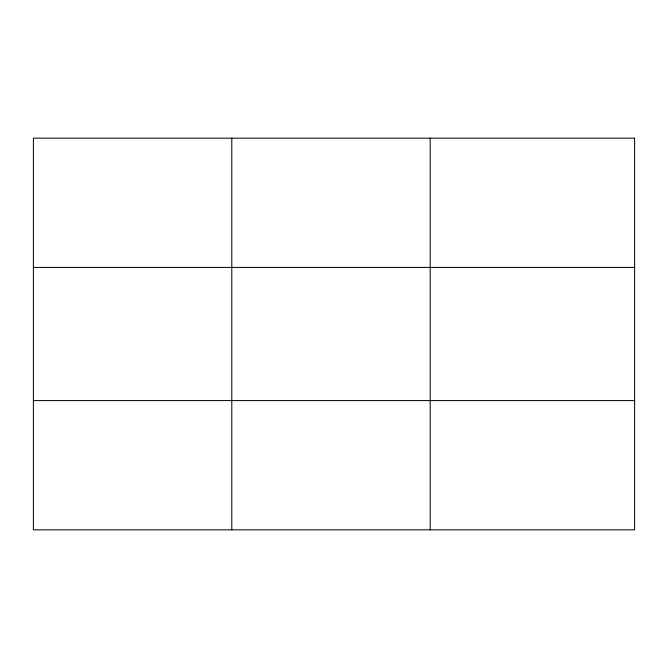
<?xml version="1.0" encoding="UTF-8"?>
<svg xmlns="http://www.w3.org/2000/svg" width="668" height="668" viewBox="0 0 668 668"><rect width="100%" height="100%" fill="white"/><g stroke="black" fill="none" stroke-linecap="round" stroke-linejoin="round"><path stroke-width="1" d="M231.796 138.159L231.796 529.841M430.192 138.159L430.192 529.841M33.4 267.417L634.6 267.417M33.4 400.583L634.6 400.583M634.6 138.159L634.6 529.841L33.4 529.841L33.4 138.159L634.6 138.159"/></g></svg>
